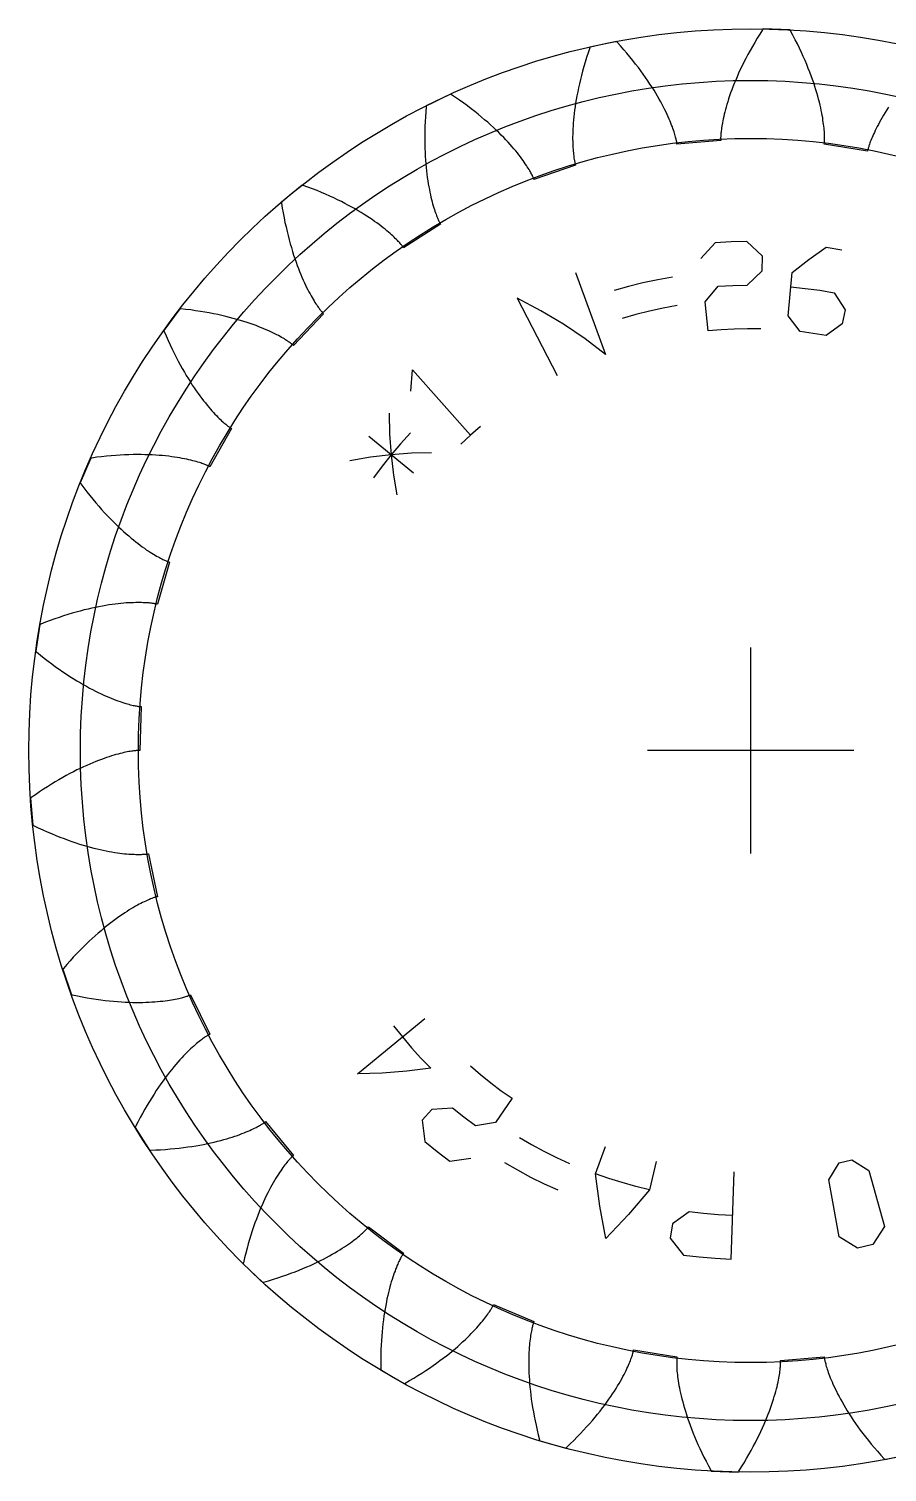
# Model space of a CAD drawing. Extents: x -0.7 to 0.7, y -0.7 to 0.7.
# Drawn here: x -0.7 to 0.132, y -0.7 to 0.7 of the extents above; entities that cross this region are included whole.
import ezdxf

# ---------------------------------------------------------------- set-up
doc = ezdxf.new("R2010")
doc.units = 0
doc.header["$MEASUREMENT"] = 0
for name, color, linetype in [('gear', 7, 'CONTINUOUS'), ('gear_guides', 5, 'CONTINUOUS'), ('gear_texts', 7, 'CONTINUOUS')]:
    doc.layers.add(name, color=color, linetype=linetype)

msp = doc.modelspace()

# ---------------------------------------------------------------- linework, layer by layer
at = {"layer": 'gear'}
msp.add_lwpolyline([(0.1338, 0.6239), (0.1321, 0.6213), (0.1305, 0.6188), (0.129, 0.6164), (0.1276, 0.614), (0.1263, 0.6117), (0.125, 0.6095), (0.1239, 0.6073), (0.1228, 0.6053), (0.1218, 0.6033), (0.1208, 0.6014), (0.12, 0.5996), (0.1192, 0.5978), (0.1184, 0.5962), (0.1178, 0.5947), (0.1172, 0.5932), (0.1166, 0.5918), (0.1161, 0.5905), (0.1157, 0.5893), (0.1153, 0.5883), (0.115, 0.5873), (0.1147, 0.5864), (0.1145, 0.5856), (0.1142, 0.5849), (0.1141, 0.5843), (0.114, 0.5838), (0.1139, 0.5834), (0.1138, 0.5831), (0.1137, 0.5829), (0.1135, 0.5815), (0.0714, 0.5882), (0.0716, 0.5896), (0.0716, 0.5898), (0.0716, 0.5901), (0.0717, 0.5905), (0.0717, 0.591), (0.0717, 0.5916), (0.0717, 0.5923), (0.0717, 0.5932), (0.0717, 0.5941), (0.0717, 0.5951), (0.0717, 0.5963), (0.0717, 0.5976), (0.0716, 0.5989), (0.0715, 0.6004), (0.0714, 0.602), (0.0712, 0.6037), (0.071, 0.6055), (0.0708, 0.6074), (0.0705, 0.6093), (0.0702, 0.6114), (0.0699, 0.6136), (0.0695, 0.6159), (0.069, 0.6183), (0.0685, 0.6208), (0.068, 0.6234), (0.0674, 0.6261), (0.0667, 0.6289), (0.0659, 0.6318), (0.0651, 0.6348), (0.0642, 0.6378), (0.0633, 0.641), (0.0623, 0.6442), (0.0612, 0.6476), (0.06, 0.651), (0.0587, 0.6545), (0.0574, 0.6581), (0.0559, 0.6617), (0.0544, 0.6655), (0.0528, 0.6693), (0.0511, 0.6732), (0.0493, 0.6772), (0.0474, 0.6812), (0.0454, 0.6854), (0.0432, 0.6895), (0.041, 0.6938), (0.0387, 0.6981), (0.0384, 0.6986), (0.0383, 0.6989), (0.0382, 0.699), (0.0382, 0.699), (0.0121, 0.6999), (0.0121, 0.6999), (0.012, 0.6999), (0.0119, 0.6996), (0.0115, 0.6991), (0.0089, 0.6949), (0.0064, 0.6909), (0.004, 0.6868), (0.0017, 0.6829), (-0.0005, 0.679), (-0.0026, 0.6751), (-0.0046, 0.6714), (-0.0065, 0.6677), (-0.0083, 0.664), (-0.01, 0.6605), (-0.0116, 0.657), (-0.0131, 0.6536), (-0.0145, 0.6503), (-0.0158, 0.647), (-0.0171, 0.6439), (-0.0183, 0.6408), (-0.0194, 0.6378), (-0.0204, 0.6349), (-0.0213, 0.6321), (-0.0222, 0.6293), (-0.023, 0.6267), (-0.0238, 0.6242), (-0.0244, 0.6217), (-0.0251, 0.6193), (-0.0256, 0.6171), (-0.0261, 0.6149), (-0.0266, 0.6128), (-0.027, 0.6109), (-0.0274, 0.609), (-0.0277, 0.6072), (-0.028, 0.6056), (-0.0282, 0.604), (-0.0284, 0.6025), (-0.0286, 0.6012), (-0.0287, 0.5999), (-0.0288, 0.5988), (-0.0289, 0.5977), (-0.029, 0.5968), (-0.029, 0.5959), (-0.029, 0.5952), (-0.0291, 0.5946), (-0.0291, 0.5941), (-0.0291, 0.5937), (-0.0291, 0.5934), (-0.0291, 0.5932), (-0.029, 0.5918), (-0.0714, 0.5882), (-0.0716, 0.5896), (-0.0716, 0.5898), (-0.0717, 0.5901), (-0.0717, 0.5905), (-0.0718, 0.591), (-0.0719, 0.5916), (-0.0721, 0.5923), (-0.0723, 0.5931), (-0.0725, 0.594), (-0.0728, 0.595), (-0.0731, 0.5961), (-0.0734, 0.5974), (-0.0738, 0.5987), (-0.0743, 0.6001), (-0.0748, 0.6016), (-0.0753, 0.6032), (-0.0759, 0.6049), (-0.0766, 0.6066), (-0.0773, 0.6085), (-0.0781, 0.6105), (-0.079, 0.6125), (-0.0799, 0.6147), (-0.0809, 0.6169), (-0.082, 0.6192), (-0.0832, 0.6216), (-0.0844, 0.624), (-0.0858, 0.6266), (-0.0872, 0.6292), (-0.0887, 0.6319), (-0.0903, 0.6347), (-0.0919, 0.6375), (-0.0937, 0.6404), (-0.0956, 0.6434), (-0.0976, 0.6464), (-0.0996, 0.6495), (-0.1018, 0.6527), (-0.1041, 0.6559), (-0.1064, 0.6592), (-0.1089, 0.6625), (-0.1115, 0.6659), (-0.1142, 0.6693), (-0.117, 0.6728), (-0.12, 0.6763), (-0.123, 0.6798), (-0.1262, 0.6834), (-0.1295, 0.6871), (-0.1299, 0.6875), (-0.1301, 0.6878), (-0.1301, 0.6878), (-0.1302, 0.6878), (-0.1558, 0.6824), (-0.1558, 0.6824), (-0.1558, 0.6824), (-0.1559, 0.6821), (-0.1561, 0.6815), (-0.1577, 0.6769), (-0.1591, 0.6723), (-0.1605, 0.6678), (-0.1618, 0.6634), (-0.163, 0.6591), (-0.1641, 0.6549), (-0.1651, 0.6508), (-0.1661, 0.6467), (-0.1669, 0.6428), (-0.1677, 0.6389), (-0.1685, 0.6352), (-0.1691, 0.6315), (-0.1697, 0.6279), (-0.1702, 0.6244), (-0.1707, 0.6211), (-0.1711, 0.6178), (-0.1714, 0.6146), (-0.1717, 0.6116), (-0.172, 0.6086), (-0.1722, 0.6057), (-0.1723, 0.603), (-0.1724, 0.6003), (-0.1725, 0.5978), (-0.1726, 0.5953), (-0.1726, 0.593), (-0.1725, 0.5908), (-0.1725, 0.5887), (-0.1724, 0.5867), (-0.1723, 0.5848), (-0.1722, 0.583), (-0.1721, 0.5813), (-0.1719, 0.5797), (-0.1718, 0.5782), (-0.1716, 0.5769), (-0.1714, 0.5756), (-0.1713, 0.5745), (-0.1711, 0.5734), (-0.1709, 0.5725), (-0.1708, 0.5717), (-0.1706, 0.571), (-0.1705, 0.5704), (-0.1704, 0.5699), (-0.1703, 0.5695), (-0.1702, 0.5692), (-0.1702, 0.569), (-0.1698, 0.5677), (-0.2101, 0.554), (-0.2106, 0.5553), (-0.2107, 0.5555), (-0.2108, 0.5558), (-0.211, 0.5561), (-0.2112, 0.5566), (-0.2114, 0.5572), (-0.2117, 0.5578), (-0.2121, 0.5586), (-0.2126, 0.5594), (-0.2131, 0.5603), (-0.2136, 0.5613), (-0.2142, 0.5624), (-0.2149, 0.5636), (-0.2157, 0.5649), (-0.2166, 0.5662), (-0.2175, 0.5676), (-0.2185, 0.5691), (-0.2196, 0.5707), (-0.2207, 0.5723), (-0.222, 0.574), (-0.2233, 0.5758), (-0.2247, 0.5777), (-0.2262, 0.5796), (-0.2278, 0.5816), (-0.2295, 0.5836), (-0.2313, 0.5857), (-0.2332, 0.5879), (-0.2352, 0.5901), (-0.2373, 0.5923), (-0.2395, 0.5946), (-0.2418, 0.597), (-0.2443, 0.5994), (-0.2468, 0.6018), (-0.2494, 0.6043), (-0.2522, 0.6068), (-0.255, 0.6094), (-0.258, 0.6119), (-0.2611, 0.6145), (-0.2643, 0.6172), (-0.2676, 0.6198), (-0.2711, 0.6225), (-0.2746, 0.6252), (-0.2783, 0.6279), (-0.2822, 0.6307), (-0.2861, 0.6334), (-0.2902, 0.6361), (-0.2907, 0.6365), (-0.2909, 0.6366), (-0.291, 0.6367), (-0.291, 0.6367), (-0.3146, 0.6253), (-0.3146, 0.6253), (-0.3146, 0.6253), (-0.3146, 0.625), (-0.3147, 0.6244), (-0.3151, 0.6195), (-0.3154, 0.6147), (-0.3157, 0.61), (-0.3159, 0.6054), (-0.316, 0.601), (-0.3161, 0.5966), (-0.3161, 0.5923), (-0.316, 0.5882), (-0.3159, 0.5841), (-0.3158, 0.5802), (-0.3156, 0.5764), (-0.3153, 0.5727), (-0.315, 0.5691), (-0.3147, 0.5656), (-0.3144, 0.5622), (-0.314, 0.5589), (-0.3136, 0.5557), (-0.3131, 0.5527), (-0.3126, 0.5498), (-0.3121, 0.5469), (-0.3116, 0.5442), (-0.3111, 0.5416), (-0.3106, 0.5391), (-0.31, 0.5367), (-0.3095, 0.5345), (-0.3089, 0.5323), (-0.3084, 0.5303), (-0.3078, 0.5283), (-0.3072, 0.5265), (-0.3067, 0.5248), (-0.3062, 0.5232), (-0.3057, 0.5217), (-0.3051, 0.5203), (-0.3047, 0.519), (-0.3042, 0.5179), (-0.3038, 0.5168), (-0.3034, 0.5158), (-0.303, 0.515), (-0.3026, 0.5142), (-0.3023, 0.5135), (-0.3021, 0.513), (-0.3018, 0.5125), (-0.3016, 0.5122), (-0.3015, 0.5119), (-0.3014, 0.5117), (-0.3007, 0.5105), (-0.3366, 0.4876), (-0.3374, 0.4888), (-0.3375, 0.4889), (-0.3377, 0.4892), (-0.3379, 0.4895), (-0.3382, 0.4899), (-0.3386, 0.4904), (-0.3391, 0.4909), (-0.3396, 0.4916), (-0.3403, 0.4923), (-0.341, 0.493), (-0.3417, 0.4939), (-0.3426, 0.4948), (-0.3436, 0.4958), (-0.3446, 0.4968), (-0.3458, 0.4979), (-0.347, 0.4991), (-0.3483, 0.5003), (-0.3497, 0.5016), (-0.3513, 0.5029), (-0.3529, 0.5042), (-0.3546, 0.5057), (-0.3564, 0.5071), (-0.3584, 0.5086), (-0.3604, 0.5101), (-0.3625, 0.5117), (-0.3648, 0.5133), (-0.3671, 0.515), (-0.3696, 0.5166), (-0.3722, 0.5183), (-0.3749, 0.52), (-0.3777, 0.5218), (-0.3806, 0.5235), (-0.3836, 0.5253), (-0.3868, 0.527), (-0.3901, 0.5288), (-0.3934, 0.5306), (-0.3969, 0.5324), (-0.4006, 0.5342), (-0.4043, 0.536), (-0.4082, 0.5378), (-0.4122, 0.5396), (-0.4163, 0.5413), (-0.4205, 0.5431), (-0.4249, 0.5448), (-0.4294, 0.5465), (-0.434, 0.5482), (-0.4345, 0.5484), (-0.4348, 0.5485), (-0.4349, 0.5485), (-0.4349, 0.5485), (-0.4551, 0.5319), (-0.4551, 0.5319), (-0.4551, 0.5318), (-0.455, 0.5315), (-0.4549, 0.5309), (-0.4542, 0.5261), (-0.4533, 0.5214), (-0.4525, 0.5167), (-0.4516, 0.5123), (-0.4506, 0.5079), (-0.4496, 0.5036), (-0.4486, 0.4995), (-0.4476, 0.4955), (-0.4465, 0.4916), (-0.4454, 0.4878), (-0.4443, 0.4841), (-0.4432, 0.4806), (-0.4421, 0.4771), (-0.4409, 0.4738), (-0.4398, 0.4706), (-0.4386, 0.4675), (-0.4374, 0.4646), (-0.4363, 0.4617), (-0.4351, 0.459), (-0.434, 0.4563), (-0.4328, 0.4538), (-0.4317, 0.4514), (-0.4306, 0.4491), (-0.4295, 0.447), (-0.4284, 0.4449), (-0.4273, 0.4429), (-0.4263, 0.4411), (-0.4253, 0.4393), (-0.4243, 0.4377), (-0.4234, 0.4362), (-0.4225, 0.4347), (-0.4216, 0.4334), (-0.4208, 0.4322), (-0.42, 0.431), (-0.4193, 0.43), (-0.4186, 0.4291), (-0.418, 0.4282), (-0.4174, 0.4275), (-0.4169, 0.4268), (-0.4164, 0.4263), (-0.416, 0.4258), (-0.4157, 0.4254), (-0.4154, 0.4251), (-0.4152, 0.4249), (-0.4151, 0.4247), (-0.4141, 0.4237), (-0.4435, 0.3929), (-0.4445, 0.3938), (-0.4447, 0.3939), (-0.4449, 0.3941), (-0.4452, 0.3944), (-0.4456, 0.3947), (-0.4461, 0.3951), (-0.4467, 0.3955), (-0.4474, 0.396), (-0.4482, 0.3965), (-0.449, 0.3971), (-0.45, 0.3978), (-0.4511, 0.3984), (-0.4522, 0.3992), (-0.4535, 0.3999), (-0.4549, 0.4007), (-0.4564, 0.4015), (-0.4579, 0.4024), (-0.4596, 0.4033), (-0.4614, 0.4042), (-0.4633, 0.4051), (-0.4653, 0.4061), (-0.4674, 0.4071), (-0.4697, 0.4081), (-0.472, 0.4091), (-0.4745, 0.4101), (-0.477, 0.4111), (-0.4797, 0.4121), (-0.4825, 0.4132), (-0.4854, 0.4142), (-0.4884, 0.4152), (-0.4916, 0.4162), (-0.4948, 0.4172), (-0.4982, 0.4182), (-0.5017, 0.4192), (-0.5053, 0.4201), (-0.509, 0.421), (-0.5128, 0.4219), (-0.5168, 0.4228), (-0.5208, 0.4237), (-0.525, 0.4245), (-0.5293, 0.4252), (-0.5337, 0.426), (-0.5383, 0.4266), (-0.5429, 0.4273), (-0.5477, 0.4279), (-0.5525, 0.4284), (-0.5532, 0.4285), (-0.5535, 0.4285), (-0.5535, 0.4285), (-0.5535, 0.4285), (-0.5691, 0.4075), (-0.5692, 0.4075), (-0.5691, 0.4075), (-0.569, 0.4072), (-0.5688, 0.4066), (-0.5669, 0.4021), (-0.5649, 0.3977), (-0.563, 0.3934), (-0.561, 0.3893), (-0.5591, 0.3853), (-0.5571, 0.3814), (-0.5551, 0.3776), (-0.5532, 0.374), (-0.5512, 0.3704), (-0.5492, 0.367), (-0.5473, 0.3637), (-0.5453, 0.3605), (-0.5434, 0.3575), (-0.5415, 0.3545), (-0.5396, 0.3517), (-0.5377, 0.349), (-0.5359, 0.3464), (-0.5341, 0.3439), (-0.5323, 0.3415), (-0.5306, 0.3392), (-0.5288, 0.3371), (-0.5272, 0.335), (-0.5255, 0.333), (-0.5239, 0.3312), (-0.5224, 0.3294), (-0.5209, 0.3278), (-0.5195, 0.3262), (-0.5181, 0.3248), (-0.5167, 0.3234), (-0.5155, 0.3222), (-0.5142, 0.321), (-0.5131, 0.3199), (-0.512, 0.3189), (-0.511, 0.318), (-0.51, 0.3172), (-0.5091, 0.3164), (-0.5083, 0.3158), (-0.5076, 0.3152), (-0.5069, 0.3147), (-0.5064, 0.3142), (-0.5058, 0.3139), (-0.5054, 0.3136), (-0.5051, 0.3133), (-0.5048, 0.3132), (-0.5047, 0.3131), (-0.5035, 0.3123), (-0.5246, 0.2753), (-0.5259, 0.276), (-0.526, 0.2761), (-0.5263, 0.2762), (-0.5267, 0.2764), (-0.5272, 0.2766), (-0.5277, 0.2768), (-0.5284, 0.2771), (-0.5292, 0.2774), (-0.53, 0.2778), (-0.531, 0.2781), (-0.5321, 0.2785), (-0.5333, 0.2789), (-0.5346, 0.2793), (-0.536, 0.2798), (-0.5376, 0.2802), (-0.5392, 0.2807), (-0.5409, 0.2811), (-0.5428, 0.2816), (-0.5447, 0.282), (-0.5468, 0.2825), (-0.549, 0.2829), (-0.5513, 0.2834), (-0.5537, 0.2838), (-0.5562, 0.2842), (-0.5588, 0.2846), (-0.5615, 0.285), (-0.5644, 0.2854), (-0.5674, 0.2857), (-0.5704, 0.286), (-0.5736, 0.2862), (-0.5769, 0.2865), (-0.5803, 0.2867), (-0.5838, 0.2868), (-0.5874, 0.2869), (-0.5911, 0.287), (-0.595, 0.287), (-0.5989, 0.287), (-0.6029, 0.2869), (-0.6071, 0.2867), (-0.6114, 0.2865), (-0.6157, 0.2862), (-0.6202, 0.2859), (-0.6247, 0.2854), (-0.6294, 0.2849), (-0.6342, 0.2844), (-0.639, 0.2837), (-0.6396, 0.2837), (-0.6399, 0.2836), (-0.64, 0.2836), (-0.64, 0.2836), (-0.6501, 0.2595), (-0.6501, 0.2595), (-0.6501, 0.2594), (-0.6499, 0.2592), (-0.6496, 0.2587), (-0.6466, 0.2548), (-0.6437, 0.251), (-0.6408, 0.2473), (-0.6379, 0.2437), (-0.635, 0.2403), (-0.6322, 0.237), (-0.6294, 0.2338), (-0.6266, 0.2307), (-0.6238, 0.2277), (-0.6211, 0.2249), (-0.6184, 0.2222), (-0.6158, 0.2195), (-0.6132, 0.217), (-0.6106, 0.2146), (-0.6081, 0.2123), (-0.6056, 0.2101), (-0.6032, 0.2081), (-0.6009, 0.2061), (-0.5986, 0.2042), (-0.5963, 0.2024), (-0.5941, 0.2007), (-0.592, 0.1991), (-0.59, 0.1976), (-0.588, 0.1962), (-0.5861, 0.1948), (-0.5842, 0.1936), (-0.5824, 0.1924), (-0.5807, 0.1914), (-0.5791, 0.1904), (-0.5776, 0.1894), (-0.5761, 0.1886), (-0.5747, 0.1878), (-0.5734, 0.1871), (-0.5722, 0.1865), (-0.5711, 0.1859), (-0.5701, 0.1854), (-0.5691, 0.1849), (-0.5683, 0.1845), (-0.5675, 0.1842), (-0.5668, 0.1839), (-0.5663, 0.1837), (-0.5658, 0.1835), (-0.5654, 0.1833), (-0.5651, 0.1832), (-0.5649, 0.1832), (-0.5636, 0.1827), (-0.5753, 0.1418), (-0.5766, 0.1421), (-0.5768, 0.1422), (-0.5771, 0.1422), (-0.5775, 0.1423), (-0.578, 0.1424), (-0.5786, 0.1425), (-0.5794, 0.1426), (-0.5802, 0.1427), (-0.5811, 0.1428), (-0.5822, 0.143), (-0.5833, 0.1431), (-0.5846, 0.1432), (-0.5859, 0.1433), (-0.5874, 0.1433), (-0.589, 0.1434), (-0.5907, 0.1435), (-0.5925, 0.1435), (-0.5944, 0.1435), (-0.5964, 0.1435), (-0.5985, 0.1434), (-0.6007, 0.1433), (-0.6031, 0.1432), (-0.6055, 0.1431), (-0.608, 0.1429), (-0.6107, 0.1426), (-0.6134, 0.1423), (-0.6163, 0.142), (-0.6192, 0.1416), (-0.6223, 0.1412), (-0.6254, 0.1407), (-0.6287, 0.1401), (-0.632, 0.1395), (-0.6355, 0.1388), (-0.639, 0.138), (-0.6426, 0.1372), (-0.6464, 0.1363), (-0.6502, 0.1353), (-0.6541, 0.1342), (-0.6581, 0.1331), (-0.6621, 0.1319), (-0.6663, 0.1305), (-0.6706, 0.1291), (-0.6749, 0.1276), (-0.6793, 0.126), (-0.6838, 0.1244), (-0.6883, 0.1226), (-0.6889, 0.1223), (-0.6892, 0.1222), (-0.6893, 0.1222), (-0.6893, 0.1222), (-0.6933, 0.0963), (-0.6933, 0.0963), (-0.6933, 0.0963), (-0.6931, 0.0961), (-0.6926, 0.0957), (-0.6888, 0.0926), (-0.6851, 0.0896), (-0.6814, 0.0867), (-0.6777, 0.084), (-0.6741, 0.0813), (-0.6705, 0.0788), (-0.667, 0.0764), (-0.6636, 0.0741), (-0.6602, 0.0718), (-0.6569, 0.0697), (-0.6536, 0.0677), (-0.6504, 0.0658), (-0.6473, 0.064), (-0.6442, 0.0623), (-0.6412, 0.0606), (-0.6383, 0.0591), (-0.6355, 0.0577), (-0.6327, 0.0563), (-0.63, 0.055), (-0.6274, 0.0538), (-0.6249, 0.0527), (-0.6225, 0.0516), (-0.6201, 0.0507), (-0.6178, 0.0498), (-0.6157, 0.0489), (-0.6136, 0.0482), (-0.6116, 0.0475), (-0.6097, 0.0468), (-0.6079, 0.0462), (-0.6061, 0.0457), (-0.6045, 0.0452), (-0.603, 0.0448), (-0.6016, 0.0444), (-0.6002, 0.0441), (-0.599, 0.0438), (-0.5979, 0.0436), (-0.5968, 0.0434), (-0.5959, 0.0432), (-0.5951, 0.043), (-0.5944, 0.0429), (-0.5938, 0.0428), (-0.5933, 0.0428), (-0.5929, 0.0427), (-0.5926, 0.0427), (-0.5924, 0.0427), (-0.591, 0.0426), (-0.5925, 0), (-0.5939, 0), (-0.5941, 0), (-0.5944, 0), (-0.5948, 0), (-0.5953, -0.0001), (-0.5959, -0.0001), (-0.5966, -0.0002), (-0.5975, -0.0003), (-0.5984, -0.0004), (-0.5995, -0.0005), (-0.6006, -0.0007), (-0.6018, -0.0009), (-0.6032, -0.0011), (-0.6046, -0.0014), (-0.6062, -0.0017), (-0.6079, -0.0021), (-0.6096, -0.0025), (-0.6115, -0.0029), (-0.6134, -0.0034), (-0.6155, -0.004), (-0.6176, -0.0046), (-0.6198, -0.0053), (-0.6222, -0.006), (-0.6246, -0.0068), (-0.6271, -0.0077), (-0.6297, -0.0086), (-0.6324, -0.0096), (-0.6351, -0.0107), (-0.638, -0.0119), (-0.6409, -0.0131), (-0.6439, -0.0144), (-0.647, -0.0158), (-0.6502, -0.0173), (-0.6535, -0.0189), (-0.6568, -0.0206), (-0.6602, -0.0224), (-0.6637, -0.0242), (-0.6672, -0.0262), (-0.6708, -0.0283), (-0.6745, -0.0304), (-0.6782, -0.0327), (-0.682, -0.0351), (-0.6858, -0.0376), (-0.6897, -0.0402), (-0.6937, -0.0429), (-0.6977, -0.0457), (-0.6982, -0.0461), (-0.6984, -0.0463), (-0.6985, -0.0463), (-0.6985, -0.0463), (-0.6962, -0.0724), (-0.6962, -0.0724), (-0.6962, -0.0724), (-0.6959, -0.0725), (-0.6954, -0.0728), (-0.691, -0.0749), (-0.6866, -0.0769), (-0.6823, -0.0788), (-0.6781, -0.0806), (-0.674, -0.0823), (-0.6699, -0.084), (-0.6659, -0.0855), (-0.662, -0.0869), (-0.6582, -0.0882), (-0.6545, -0.0895), (-0.6508, -0.0907), (-0.6473, -0.0918), (-0.6438, -0.0928), (-0.6404, -0.0937), (-0.6371, -0.0946), (-0.6339, -0.0954), (-0.6308, -0.0961), (-0.6278, -0.0968), (-0.6249, -0.0974), (-0.6221, -0.0979), (-0.6194, -0.0984), (-0.6167, -0.0988), (-0.6142, -0.0992), (-0.6118, -0.0995), (-0.6095, -0.0998), (-0.6073, -0.1001), (-0.6052, -0.1003), (-0.6032, -0.1004), (-0.6013, -0.1006), (-0.5995, -0.1007), (-0.5978, -0.1007), (-0.5962, -0.1008), (-0.5947, -0.1008), (-0.5933, -0.1008), (-0.5921, -0.1008), (-0.5909, -0.1008), (-0.5899, -0.1007), (-0.5889, -0.1007), (-0.5881, -0.1006), (-0.5874, -0.1006), (-0.5868, -0.1005), (-0.5862, -0.1005), (-0.5858, -0.1004), (-0.5855, -0.1004), (-0.5854, -0.1003), (-0.584, -0.1001), (-0.5753, -0.1418), (-0.5766, -0.1421), (-0.5768, -0.1422), (-0.5771, -0.1423), (-0.5775, -0.1424), (-0.578, -0.1425), (-0.5786, -0.1427), (-0.5793, -0.143), (-0.5801, -0.1433), (-0.5809, -0.1436), (-0.5819, -0.144), (-0.583, -0.1444), (-0.5841, -0.1449), (-0.5854, -0.1454), (-0.5867, -0.1461), (-0.5882, -0.1467), (-0.5897, -0.1475), (-0.5913, -0.1483), (-0.593, -0.1492), (-0.5948, -0.1501), (-0.5966, -0.1511), (-0.5985, -0.1523), (-0.6006, -0.1534), (-0.6026, -0.1547), (-0.6048, -0.1561), (-0.607, -0.1575), (-0.6093, -0.159), (-0.6117, -0.1607), (-0.6141, -0.1624), (-0.6166, -0.1642), (-0.6192, -0.1661), (-0.6218, -0.1681), (-0.6244, -0.1702), (-0.6272, -0.1724), (-0.6299, -0.1748), (-0.6328, -0.1772), (-0.6357, -0.1797), (-0.6386, -0.1824), (-0.6415, -0.1851), (-0.6445, -0.188), (-0.6476, -0.191), (-0.6507, -0.1941), (-0.6538, -0.1973), (-0.6569, -0.2006), (-0.6601, -0.2041), (-0.6633, -0.2077), (-0.6665, -0.2114), (-0.6669, -0.2118), (-0.6671, -0.2121), (-0.6671, -0.2121), (-0.6671, -0.2121), (-0.6587, -0.2369), (-0.6587, -0.2369), (-0.6587, -0.2369), (-0.6583, -0.237), (-0.6577, -0.2371), (-0.6529, -0.2381), (-0.6482, -0.239), (-0.6436, -0.2398), (-0.6391, -0.2406), (-0.6347, -0.2412), (-0.6303, -0.2418), (-0.6261, -0.2424), (-0.622, -0.2428), (-0.618, -0.2432), (-0.614, -0.2435), (-0.6102, -0.2438), (-0.6065, -0.244), (-0.6029, -0.2442), (-0.5994, -0.2443), (-0.596, -0.2443), (-0.5927, -0.2443), (-0.5895, -0.2443), (-0.5864, -0.2442), (-0.5834, -0.2441), (-0.5806, -0.2439), (-0.5778, -0.2438), (-0.5752, -0.2436), (-0.5726, -0.2433), (-0.5702, -0.2431), (-0.5679, -0.2428), (-0.5657, -0.2425), (-0.5636, -0.2422), (-0.5616, -0.2419), (-0.5597, -0.2415), (-0.558, -0.2412), (-0.5563, -0.2409), (-0.5547, -0.2405), (-0.5533, -0.2402), (-0.552, -0.2399), (-0.5508, -0.2396), (-0.5496, -0.2393), (-0.5486, -0.239), (-0.5477, -0.2387), (-0.5469, -0.2384), (-0.5462, -0.2382), (-0.5457, -0.238), (-0.5452, -0.2378), (-0.5448, -0.2377), (-0.5445, -0.2376), (-0.5443, -0.2375), (-0.5431, -0.237), (-0.5246, -0.2753), (-0.5259, -0.276), (-0.526, -0.2761), (-0.5263, -0.2762), (-0.5266, -0.2764), (-0.5271, -0.2767), (-0.5276, -0.277), (-0.5282, -0.2774), (-0.5289, -0.2779), (-0.5297, -0.2784), (-0.5305, -0.279), (-0.5315, -0.2797), (-0.5325, -0.2805), (-0.5336, -0.2813), (-0.5347, -0.2822), (-0.536, -0.2832), (-0.5373, -0.2843), (-0.5386, -0.2855), (-0.5401, -0.2867), (-0.5416, -0.2881), (-0.5431, -0.2895), (-0.5447, -0.2911), (-0.5464, -0.2927), (-0.5481, -0.2944), (-0.5499, -0.2963), (-0.5517, -0.2982), (-0.5536, -0.3002), (-0.5555, -0.3024), (-0.5574, -0.3046), (-0.5594, -0.307), (-0.5614, -0.3095), (-0.5635, -0.312), (-0.5656, -0.3147), (-0.5677, -0.3175), (-0.5698, -0.3204), (-0.572, -0.3235), (-0.5742, -0.3266), (-0.5764, -0.3299), (-0.5786, -0.3333), (-0.5808, -0.3368), (-0.5831, -0.3404), (-0.5853, -0.3441), (-0.5875, -0.348), (-0.5898, -0.352), (-0.592, -0.3561), (-0.5943, -0.3604), (-0.5965, -0.3647), (-0.5968, -0.3653), (-0.5969, -0.3656), (-0.5969, -0.3656), (-0.5969, -0.3656), (-0.5829, -0.3877), (-0.5829, -0.3877), (-0.5828, -0.3877), (-0.5825, -0.3876), (-0.5819, -0.3876), (-0.577, -0.3874), (-0.5722, -0.3872), (-0.5675, -0.3869), (-0.563, -0.3865), (-0.5585, -0.3861), (-0.5542, -0.3857), (-0.5499, -0.3852), (-0.5458, -0.3846), (-0.5418, -0.384), (-0.5379, -0.3834), (-0.5341, -0.3827), (-0.5305, -0.3821), (-0.5269, -0.3813), (-0.5235, -0.3806), (-0.5202, -0.3798), (-0.517, -0.3791), (-0.5139, -0.3783), (-0.5109, -0.3774), (-0.5081, -0.3766), (-0.5053, -0.3758), (-0.5027, -0.375), (-0.5002, -0.3741), (-0.4978, -0.3733), (-0.4955, -0.3725), (-0.4933, -0.3716), (-0.4912, -0.3708), (-0.4892, -0.37), (-0.4874, -0.3692), (-0.4856, -0.3685), (-0.484, -0.3677), (-0.4825, -0.367), (-0.4811, -0.3663), (-0.4797, -0.3656), (-0.4785, -0.365), (-0.4774, -0.3644), (-0.4764, -0.3638), (-0.4755, -0.3633), (-0.4747, -0.3628), (-0.474, -0.3624), (-0.4734, -0.362), (-0.4728, -0.3617), (-0.4724, -0.3614), (-0.4721, -0.3612), (-0.4718, -0.361), (-0.4717, -0.3609), (-0.4706, -0.36), (-0.4435, -0.3929), (-0.4445, -0.3938), (-0.4447, -0.394), (-0.4449, -0.3942), (-0.4452, -0.3944), (-0.4455, -0.3948), (-0.446, -0.3953), (-0.4465, -0.3958), (-0.447, -0.3964), (-0.4477, -0.3971), (-0.4484, -0.3979), (-0.4491, -0.3988), (-0.4499, -0.3998), (-0.4508, -0.4008), (-0.4517, -0.402), (-0.4526, -0.4033), (-0.4536, -0.4046), (-0.4547, -0.4061), (-0.4557, -0.4077), (-0.4569, -0.4093), (-0.458, -0.4111), (-0.4592, -0.413), (-0.4605, -0.415), (-0.4617, -0.4171), (-0.463, -0.4193), (-0.4643, -0.4216), (-0.4656, -0.424), (-0.467, -0.4265), (-0.4683, -0.4292), (-0.4697, -0.4319), (-0.471, -0.4348), (-0.4724, -0.4378), (-0.4738, -0.4409), (-0.4752, -0.4441), (-0.4766, -0.4475), (-0.478, -0.451), (-0.4793, -0.4545), (-0.4807, -0.4582), (-0.482, -0.462), (-0.4833, -0.466), (-0.4847, -0.47), (-0.4859, -0.4742), (-0.4872, -0.4785), (-0.4884, -0.4829), (-0.4896, -0.4875), (-0.4908, -0.4921), (-0.4919, -0.4969), (-0.492, -0.4975), (-0.4921, -0.4978), (-0.4921, -0.4978), (-0.4921, -0.4978), (-0.4732, -0.5159), (-0.4731, -0.5159), (-0.4731, -0.5159), (-0.4728, -0.5158), (-0.4722, -0.5156), (-0.4675, -0.5143), (-0.4629, -0.5129), (-0.4584, -0.5115), (-0.4541, -0.51), (-0.4499, -0.5086), (-0.4458, -0.5071), (-0.4418, -0.5056), (-0.4379, -0.5041), (-0.4342, -0.5025), (-0.4305, -0.501), (-0.427, -0.4994), (-0.4236, -0.4979), (-0.4204, -0.4964), (-0.4172, -0.4948), (-0.4142, -0.4933), (-0.4113, -0.4918), (-0.4084, -0.4902), (-0.4057, -0.4887), (-0.4032, -0.4873), (-0.4007, -0.4858), (-0.3983, -0.4844), (-0.3961, -0.4829), (-0.394, -0.4816), (-0.3919, -0.4802), (-0.39, -0.4789), (-0.3882, -0.4776), (-0.3865, -0.4764), (-0.3849, -0.4751), (-0.3834, -0.474), (-0.3819, -0.4729), (-0.3806, -0.4718), (-0.3794, -0.4708), (-0.3783, -0.4698), (-0.3773, -0.4689), (-0.3763, -0.4681), (-0.3755, -0.4673), (-0.3747, -0.4666), (-0.3741, -0.4659), (-0.3735, -0.4653), (-0.373, -0.4648), (-0.3725, -0.4643), (-0.3722, -0.464), (-0.3719, -0.4636), (-0.3717, -0.4634), (-0.3716, -0.4633), (-0.3707, -0.4622), (-0.3366, -0.4876), (-0.3374, -0.4888), (-0.3375, -0.4889), (-0.3376, -0.4892), (-0.3378, -0.4895), (-0.3381, -0.49), (-0.3384, -0.4905), (-0.3388, -0.4911), (-0.3392, -0.4919), (-0.3396, -0.4927), (-0.3401, -0.4936), (-0.3406, -0.4947), (-0.3412, -0.4958), (-0.3417, -0.4971), (-0.3423, -0.4984), (-0.343, -0.4999), (-0.3436, -0.5014), (-0.3443, -0.5031), (-0.3449, -0.5049), (-0.3456, -0.5068), (-0.3463, -0.5088), (-0.3471, -0.5109), (-0.3478, -0.5131), (-0.3485, -0.5154), (-0.3492, -0.5179), (-0.3499, -0.5204), (-0.3506, -0.5231), (-0.3513, -0.5259), (-0.352, -0.5288), (-0.3527, -0.5318), (-0.3533, -0.5349), (-0.3539, -0.5382), (-0.3545, -0.5415), (-0.3551, -0.545), (-0.3556, -0.5485), (-0.3561, -0.5522), (-0.3566, -0.556), (-0.3571, -0.5599), (-0.3574, -0.564), (-0.3578, -0.5681), (-0.3581, -0.5724), (-0.3583, -0.5767), (-0.3585, -0.5812), (-0.3587, -0.5858), (-0.3587, -0.5905), (-0.3587, -0.5953), (-0.3587, -0.6002), (-0.3587, -0.6008), (-0.3587, -0.6011), (-0.3587, -0.6011), (-0.3587, -0.6011), (-0.3359, -0.6141), (-0.3359, -0.6141), (-0.3359, -0.6141), (-0.3356, -0.6139), (-0.3351, -0.6136), (-0.3308, -0.6112), (-0.3267, -0.6088), (-0.3227, -0.6063), (-0.3188, -0.6039), (-0.3151, -0.6014), (-0.3115, -0.599), (-0.3079, -0.5966), (-0.3046, -0.5942), (-0.3013, -0.5918), (-0.2981, -0.5895), (-0.2951, -0.5871), (-0.2922, -0.5848), (-0.2894, -0.5825), (-0.2867, -0.5803), (-0.2841, -0.5781), (-0.2816, -0.5759), (-0.2793, -0.5737), (-0.277, -0.5716), (-0.2748, -0.5696), (-0.2728, -0.5676), (-0.2709, -0.5656), (-0.269, -0.5637), (-0.2673, -0.5618), (-0.2656, -0.56), (-0.2641, -0.5583), (-0.2626, -0.5566), (-0.2612, -0.555), (-0.26, -0.5534), (-0.2588, -0.552), (-0.2577, -0.5505), (-0.2567, -0.5492), (-0.2557, -0.5479), (-0.2549, -0.5467), (-0.2541, -0.5456), (-0.2534, -0.5445), (-0.2527, -0.5436), (-0.2522, -0.5427), (-0.2517, -0.5419), (-0.2513, -0.5412), (-0.2509, -0.5405), (-0.2506, -0.54), (-0.2503, -0.5395), (-0.2502, -0.5392), (-0.25, -0.5389), (-0.2499, -0.5387), (-0.2493, -0.5375), (-0.2101, -0.554), (-0.2106, -0.5553), (-0.2107, -0.5555), (-0.2108, -0.5558), (-0.2109, -0.5562), (-0.211, -0.5566), (-0.2112, -0.5572), (-0.2114, -0.5579), (-0.2116, -0.5588), (-0.2118, -0.5597), (-0.2121, -0.5607), (-0.2123, -0.5618), (-0.2126, -0.5631), (-0.2128, -0.5644), (-0.2131, -0.5658), (-0.2134, -0.5674), (-0.2136, -0.5691), (-0.2139, -0.5709), (-0.2141, -0.5728), (-0.2143, -0.5748), (-0.2145, -0.5769), (-0.2147, -0.5791), (-0.2149, -0.5814), (-0.215, -0.5838), (-0.2151, -0.5864), (-0.2152, -0.589), (-0.2152, -0.5918), (-0.2152, -0.5947), (-0.2152, -0.5977), (-0.2151, -0.6007), (-0.215, -0.6039), (-0.2149, -0.6072), (-0.2146, -0.6106), (-0.2144, -0.6141), (-0.214, -0.6177), (-0.2136, -0.6214), (-0.2132, -0.6252), (-0.2127, -0.6291), (-0.2121, -0.6331), (-0.2114, -0.6372), (-0.2107, -0.6414), (-0.2099, -0.6457), (-0.209, -0.6501), (-0.2081, -0.6546), (-0.207, -0.6592), (-0.2059, -0.6638), (-0.2046, -0.6686), (-0.2045, -0.6692), (-0.2044, -0.6695), (-0.2044, -0.6695), (-0.2044, -0.6695), (-0.1792, -0.6767), (-0.1792, -0.6767), (-0.1792, -0.6766), (-0.179, -0.6764), (-0.1785, -0.676), (-0.175, -0.6726), (-0.1715, -0.6693), (-0.1682, -0.6659), (-0.1651, -0.6626), (-0.162, -0.6594), (-0.1591, -0.6561), (-0.1562, -0.653), (-0.1535, -0.6498), (-0.1509, -0.6467), (-0.1484, -0.6437), (-0.146, -0.6407), (-0.1437, -0.6377), (-0.1415, -0.6349), (-0.1395, -0.632), (-0.1375, -0.6293), (-0.1356, -0.6265), (-0.1338, -0.6239), (-0.1321, -0.6213), (-0.1305, -0.6188), (-0.129, -0.6164), (-0.1276, -0.614), (-0.1263, -0.6117), (-0.125, -0.6095), (-0.1239, -0.6073), (-0.1228, -0.6053), (-0.1218, -0.6033), (-0.1208, -0.6014), (-0.12, -0.5996), (-0.1192, -0.5978), (-0.1184, -0.5962), (-0.1178, -0.5947), (-0.1172, -0.5932), (-0.1166, -0.5918), (-0.1161, -0.5905), (-0.1157, -0.5893), (-0.1153, -0.5883), (-0.115, -0.5873), (-0.1147, -0.5864), (-0.1145, -0.5856), (-0.1142, -0.5849), (-0.1141, -0.5843), (-0.114, -0.5838), (-0.1139, -0.5834), (-0.1138, -0.5831), (-0.1137, -0.5829), (-0.1135, -0.5815), (-0.0714, -0.5882), (-0.0716, -0.5896), (-0.0716, -0.5898), (-0.0716, -0.5901), (-0.0717, -0.5905), (-0.0717, -0.591), (-0.0717, -0.5916), (-0.0717, -0.5923), (-0.0717, -0.5932), (-0.0717, -0.5941), (-0.0717, -0.5951), (-0.0717, -0.5963), (-0.0717, -0.5976), (-0.0716, -0.5989), (-0.0715, -0.6004), (-0.0714, -0.602), (-0.0712, -0.6037), (-0.071, -0.6055), (-0.0708, -0.6074), (-0.0705, -0.6093), (-0.0702, -0.6114), (-0.0699, -0.6136), (-0.0695, -0.6159), (-0.069, -0.6183), (-0.0685, -0.6208), (-0.068, -0.6234), (-0.0674, -0.6261), (-0.0667, -0.6289), (-0.0659, -0.6318), (-0.0651, -0.6348), (-0.0642, -0.6378), (-0.0633, -0.641), (-0.0623, -0.6442), (-0.0612, -0.6476), (-0.06, -0.651), (-0.0587, -0.6545), (-0.0574, -0.6581), (-0.0559, -0.6617), (-0.0544, -0.6655), (-0.0528, -0.6693), (-0.0511, -0.6732), (-0.0493, -0.6772), (-0.0474, -0.6812), (-0.0454, -0.6854), (-0.0432, -0.6895), (-0.041, -0.6938), (-0.0387, -0.6981), (-0.0384, -0.6986), (-0.0383, -0.6989), (-0.0382, -0.699), (-0.0382, -0.699), (-0.0121, -0.6999), (-0.0121, -0.6999), (-0.012, -0.6999), (-0.0119, -0.6996), (-0.0115, -0.6991), (-0.0089, -0.6949), (-0.0064, -0.6909), (-0.004, -0.6868), (-0.0017, -0.6829), (0.0005, -0.679), (0.0026, -0.6751), (0.0046, -0.6714), (0.0065, -0.6677), (0.0083, -0.664), (0.01, -0.6605), (0.0116, -0.657), (0.0131, -0.6536), (0.0145, -0.6503), (0.0158, -0.647), (0.0171, -0.6439), (0.0183, -0.6408), (0.0194, -0.6378), (0.0204, -0.6349), (0.0213, -0.6321), (0.0222, -0.6293), (0.023, -0.6267), (0.0238, -0.6242), (0.0244, -0.6217), (0.0251, -0.6193), (0.0256, -0.6171), (0.0261, -0.6149), (0.0266, -0.6128), (0.027, -0.6109), (0.0274, -0.609), (0.0277, -0.6072), (0.028, -0.6056), (0.0282, -0.604), (0.0284, -0.6025), (0.0286, -0.6012), (0.0287, -0.5999), (0.0288, -0.5988), (0.0289, -0.5977), (0.029, -0.5968), (0.029, -0.5959), (0.029, -0.5952), (0.0291, -0.5946), (0.0291, -0.5941), (0.0291, -0.5937), (0.0291, -0.5934), (0.0291, -0.5932), (0.029, -0.5918), (0.0714, -0.5882), (0.0716, -0.5896), (0.0716, -0.5898), (0.0717, -0.5901), (0.0717, -0.5905), (0.0718, -0.591), (0.0719, -0.5916), (0.0721, -0.5923), (0.0723, -0.5931), (0.0725, -0.594), (0.0728, -0.595), (0.0731, -0.5961), (0.0734, -0.5974), (0.0738, -0.5987), (0.0743, -0.6001), (0.0748, -0.6016), (0.0753, -0.6032), (0.0759, -0.6049), (0.0766, -0.6066), (0.0773, -0.6085), (0.0781, -0.6105), (0.079, -0.6125), (0.0799, -0.6147), (0.0809, -0.6169), (0.082, -0.6192), (0.0832, -0.6216), (0.0844, -0.624), (0.0858, -0.6266), (0.0872, -0.6292), (0.0887, -0.6319), (0.0903, -0.6347), (0.0919, -0.6375), (0.0937, -0.6404), (0.0956, -0.6434), (0.0976, -0.6464), (0.0996, -0.6495), (0.1018, -0.6527), (0.1041, -0.6559), (0.1064, -0.6592), (0.1089, -0.6625), (0.1115, -0.6659), (0.1142, -0.6693), (0.117, -0.6728), (0.12, -0.6763), (0.123, -0.6798), (0.1262, -0.6834), (0.1295, -0.6871), (0.1299, -0.6875), (0.1301, -0.6878), (0.1301, -0.6878), (0.1302, -0.6878), (0.1558, -0.6824)], dxfattribs=at)
at = {"layer": 'gear_guides'}
for p, q in [((0, 0.1), (0, -0.1)), ((0.1, 0), (-0.1, 0))]:
    msp.add_line(p, q, dxfattribs=at)
for radius in [0.7, 0.65, 0.5938]:
    msp.add_circle((0, 0), radius, dxfattribs=at)
at = {"layer": 'gear_texts'}
for points in [[(0.0098, 0.409), (-0.003, 0.4091), (-0.0158, 0.4088), (-0.0285, 0.4081), (-0.0413, 0.407), (-0.0441, 0.4351), (-0.0315, 0.4503), (-0.0174, 0.4511), (-0.0033, 0.4514), (0.0111, 0.4654), (0.0115, 0.4795), (-0.0036, 0.4937), (-0.019, 0.4934), (-0.0344, 0.4925), (-0.0484, 0.4772)], [(0.039, 0.4497), (0.053, 0.4483), (0.067, 0.4464), (0.0809, 0.4441), (0.0918, 0.4276), (0.0888, 0.4138), (0.0733, 0.4025), (0.0607, 0.4046), (0.048, 0.4063), (0.0365, 0.4216), (0.0402, 0.4638), (0.0563, 0.4763), (0.0733, 0.4883), (0.0885, 0.4858)], [(-0.1698, 0.4636), (-0.1407, 0.3842), (-0.1605, 0.3992), (-0.1814, 0.4134), (-0.2034, 0.4266), (-0.2263, 0.4388), (-0.1875, 0.3636)], [(-0.0758, 0.4593), (-0.0901, 0.4567), (-0.1044, 0.4537), (-0.1185, 0.4502), (-0.1325, 0.4463)], [(-0.0712, 0.4315), (-0.0847, 0.429), (-0.098, 0.4262), (-0.1113, 0.4229), (-0.1245, 0.4192)], [(-0.3295, 0.3485), (-0.3278, 0.3692), (-0.2716, 0.3059)], [(-0.3506, 0.3273), (-0.3501, 0.3069), (-0.3486, 0.2868), (-0.3462, 0.2672), (-0.343, 0.248)], [(-0.33, 0.308), (-0.3395, 0.2976), (-0.3486, 0.2868), (-0.3574, 0.2758), (-0.3658, 0.2645)], [(-0.2619, 0.3143), (-0.2716, 0.3059), (-0.281, 0.2973)], [(-0.3268, 0.2689), (-0.3704, 0.3047)], [(-0.3094, 0.2888), (-0.3289, 0.2883), (-0.3486, 0.2868), (-0.3686, 0.2844), (-0.3887, 0.281)], [(-0.3462, -0.2672), (-0.3377, -0.2779), (-0.3289, -0.2883), (-0.3197, -0.2984), (-0.3102, -0.3082), (-0.3334, -0.3112), (-0.3572, -0.3131), (-0.3813, -0.3137), (-0.3159, -0.2599)], [(-0.2716, -0.3059), (-0.2619, -0.3143), (-0.252, -0.3223), (-0.2418, -0.33), (-0.2314, -0.3374), (-0.2473, -0.3607), (-0.2668, -0.3641), (-0.2781, -0.3556), (-0.289, -0.3468), (-0.3091, -0.3481), (-0.3185, -0.3587), (-0.3161, -0.3793), (-0.3041, -0.389), (-0.2918, -0.3983), (-0.2713, -0.3956)], [(-0.2243, -0.3754), (-0.2125, -0.3822), (-0.2004, -0.3887), (-0.1882, -0.3948), (-0.1758, -0.4005)], [(-0.0917, -0.3987), (-0.098, -0.4262), (-0.1185, -0.4502), (-0.1405, -0.4733), (-0.1464, -0.4419), (-0.1504, -0.4106), (-0.1407, -0.3842)], [(-0.2388, -0.3996), (-0.2262, -0.4069), (-0.2134, -0.4138), (-0.2003, -0.4202), (-0.1871, -0.4263)], [(0.0758, -0.4164), (0.0859, -0.4), (0.0983, -0.3971), (0.1145, -0.4074), (0.1297, -0.4618), (0.1186, -0.4793), (0.1036, -0.4828), (0.086, -0.4719), (0.0758, -0.4164)], [(-0.098, -0.4262), (-0.1113, -0.4229), (-0.1245, -0.4192), (-0.1375, -0.4151), (-0.1504, -0.4106)], [(-0.0174, -0.4511), (-0.0315, -0.4503), (-0.0456, -0.4491), (-0.0596, -0.4475), (-0.0758, -0.4593), (-0.0781, -0.4732), (-0.0651, -0.4894), (-0.0498, -0.4912), (-0.0344, -0.4925), (-0.019, -0.4934), (-0.0158, -0.4088)]]:
    msp.add_lwpolyline(points, dxfattribs=at)

doc.saveas('drawing.dxf')
